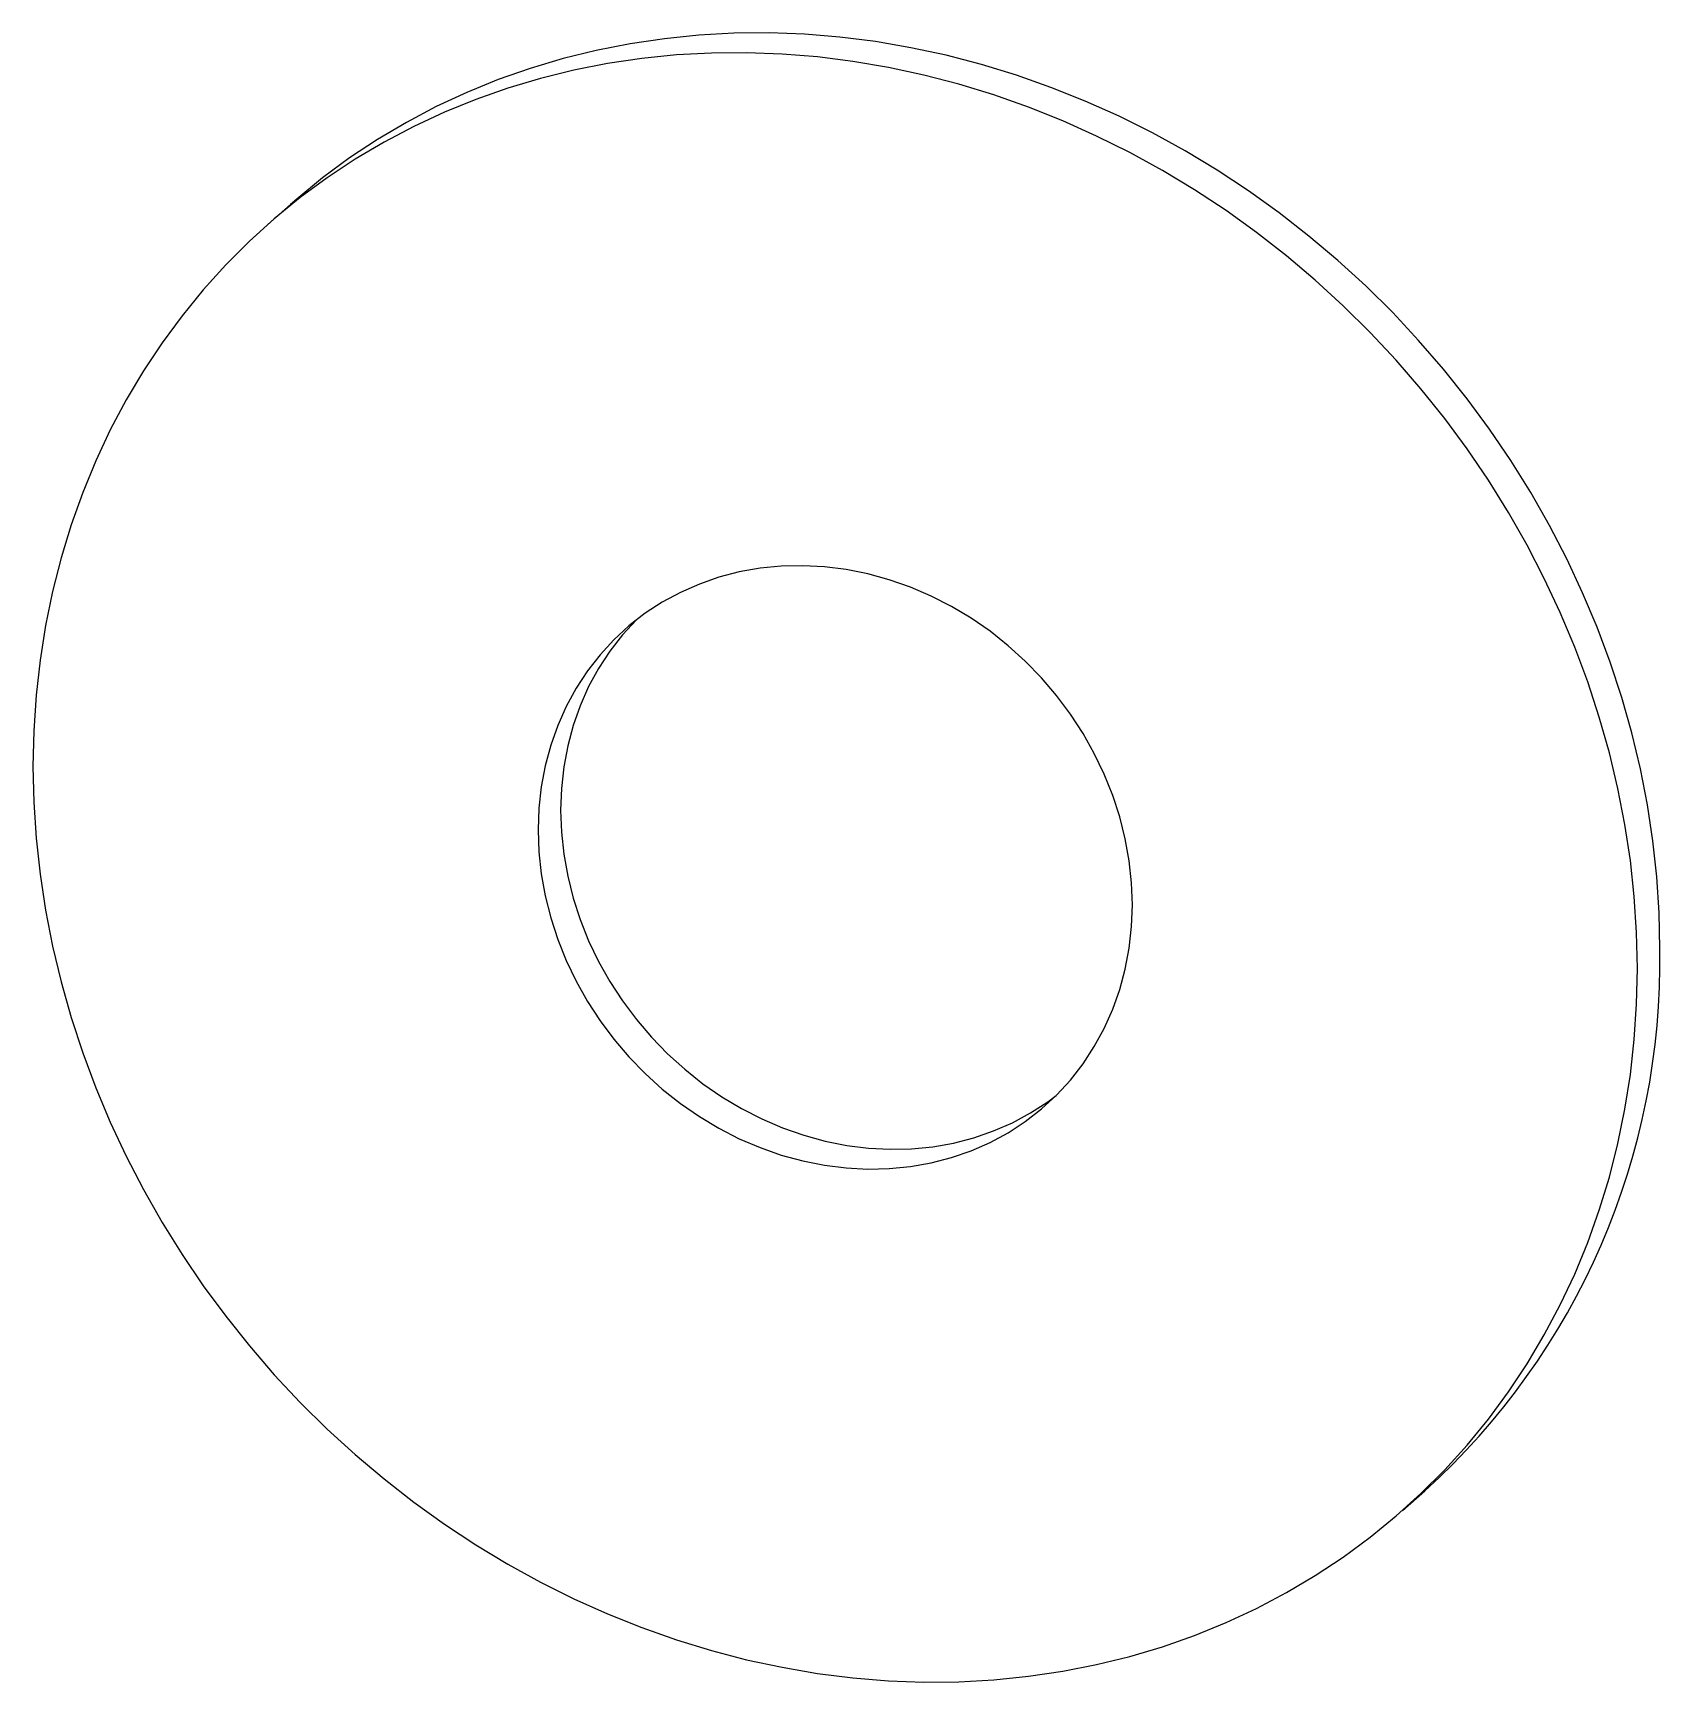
# Paper-space layout '_左右二等角轴测' of a CAD drawing. Header units: millimetres. Extents: x -26 to 25.3, y -26.3 to 25.7.
import ezdxf

# ---------------------------------------------------------------- set-up
doc = ezdxf.new("R2010")
doc.units = ezdxf.units.MM

psp = doc.layouts.new('_左右二等角轴测')

# ---------------------------------------------------------------- linework, layer by layer
at = {"color": 7, "linetype": 'Continuous', "lineweight": 25}
for p, q in [((-17.859, 20.25), (-18.566, 19.626)), ((17.152, -20.874), (17.859, -20.25))]:
    psp.add_line(p, q, dxfattribs=at)
at = {"color": 7, "linetype": 'Continuous', "lineweight": 25, "flags": 128}
for points in [[(25.256, -3.182), (25.231, -2.053), (25.157, -0.92), (25.034, 0.215), (24.862, 1.35), (24.641, 2.482), (24.371, 3.609), (24.054, 4.729), (23.69, 5.839), (23.28, 6.938), (22.824, 8.024), (22.323, 9.094), (21.779, 10.146), (21.192, 11.179), (20.563, 12.189), (19.895, 13.176), (19.187, 14.136), (18.442, 15.069), (17.66, 15.973), (16.844, 16.845), (15.995, 17.685), (15.115, 18.489), (14.205, 19.258), (13.268, 19.989), (12.304, 20.681), (11.316, 21.332), (10.307, 21.941), (9.277, 22.508), (8.228, 23.03), (7.164, 23.508), (6.086, 23.939), (4.996, 24.323), (3.896, 24.66), (2.788, 24.949), (1.675, 25.189), (0.559, 25.379), (-0.559, 25.52), (-1.675, 25.611), (-2.788, 25.652), (-3.896, 25.642), (-4.996, 25.582), (-6.086, 25.472), (-7.164, 25.313), (-8.228, 25.104), (-9.277, 24.845), (-10.307, 24.538), (-11.316, 24.183), (-12.304, 23.781), (-13.268, 23.332), (-14.205, 22.837), (-15.115, 22.298), (-15.995, 21.715), (-16.844, 21.09), (-17.66, 20.423), (-17.859, 20.25)], [(24.549, -3.806), (24.524, -2.676), (24.45, -1.543), (24.327, -0.408), (24.155, 0.726), (23.933, 1.858), (23.664, 2.985), (23.347, 4.105), (22.983, 5.216), (22.573, 6.315), (22.117, 7.401), (21.616, 8.471), (21.072, 9.523), (20.485, 10.555), (19.856, 11.565), (19.187, 12.552), (18.48, 13.513), (17.734, 14.446), (16.953, 15.349), (16.137, 16.222), (15.288, 17.061), (14.408, 17.866), (13.498, 18.634), (12.561, 19.365), (11.597, 20.057), (10.609, 20.708), (9.6, 21.318), (8.57, 21.884), (7.521, 22.407), (6.457, 22.884), (5.379, 23.315), (4.289, 23.7), (3.189, 24.037), (2.081, 24.325), (0.968, 24.565), (-0.148, 24.756), (-1.266, 24.896), (-2.382, 24.987), (-3.495, 25.028), (-4.603, 25.018), (-5.703, 24.959), (-6.793, 24.849), (-7.871, 24.689), (-8.936, 24.48), (-9.984, 24.222), (-11.014, 23.915), (-12.024, 23.56), (-13.011, 23.157), (-13.975, 22.708), (-14.912, 22.214), (-15.822, 21.675), (-16.702, 21.092), (-17.551, 20.466), (-18.367, 19.799), (-19.149, 19.093), (-19.894, 18.347), (-20.602, 17.565), (-21.27, 16.747), (-21.899, 15.895), (-22.486, 15.01), (-23.03, 14.095), (-23.531, 13.152), (-23.987, 12.181), (-24.397, 11.185), (-24.761, 10.166), (-25.078, 9.126), (-25.348, 8.067), (-25.569, 6.991), (-25.741, 5.9), (-25.864, 4.796), (-25.939, 3.681), (-25.963, 2.558), (-25.939, 1.429), (-25.864, 0.296), (-25.741, -0.839), (-25.569, -1.973), (-25.348, -3.105), (-25.078, -4.232), (-24.761, -5.352), (-24.397, -6.463), (-23.987, -7.562), (-23.531, -8.648), (-23.03, -9.718), (-22.486, -10.77), (-21.899, -11.802), (-21.27, -12.813), (-20.602, -13.799), (-19.894, -14.76), (-19.149, -15.693), (-18.367, -16.597), (-17.551, -17.469), (-16.702, -18.308), (-15.822, -19.113), (-14.912, -19.882), (-13.975, -20.612), (-13.011, -21.304), (-12.024, -21.955), (-11.014, -22.565), (-9.984, -23.131), (-8.936, -23.654), (-7.871, -24.131), (-6.793, -24.563), (-5.703, -24.947), (-4.603, -25.284), (-3.495, -25.573), (-2.382, -25.812), (-1.266, -26.003), (-0.148, -26.144), (0.968, -26.234), (2.081, -26.275), (3.189, -26.266), (4.289, -26.206), (5.379, -26.096), (6.457, -25.936), (7.521, -25.727), (8.57, -25.469), (9.6, -25.162), (10.609, -24.807), (11.597, -24.405), (12.561, -23.956), (13.498, -23.461), (14.408, -22.922), (15.288, -22.339), (16.137, -21.713), (16.953, -21.047), (17.734, -20.34), (18.48, -19.595), (19.187, -18.812), (19.856, -17.994), (20.485, -17.142), (21.072, -16.258), (21.616, -15.343), (22.117, -14.399), (22.573, -13.428), (22.983, -12.432), (23.347, -11.413), (23.664, -10.373), (23.933, -9.314), (24.155, -8.238), (24.327, -7.147), (24.45, -6.043), (24.524, -4.928), (24.549, -3.806)], [(8.647, -1.802), (8.622, -1.111), (8.547, -0.417), (8.423, 0.276), (8.25, 0.964), (8.03, 1.644), (7.763, 2.311), (7.45, 2.963), (7.094, 3.596), (6.697, 4.206), (6.26, 4.79), (5.785, 5.346), (5.276, 5.869), (4.736, 6.358), (4.166, 6.81), (3.57, 7.222), (2.951, 7.593), (2.313, 7.919), (1.659, 8.2), (0.992, 8.434), (0.316, 8.619), (-0.365, 8.755), (-1.049, 8.841), (-1.73, 8.877), (-2.406, 8.862), (-3.073, 8.796), (-3.727, 8.68), (-4.366, 8.514), (-4.984, 8.3), (-5.58, 8.038), (-6.15, 7.73), (-6.691, 7.377), (-7.2, 6.982), (-7.674, 6.546), (-8.111, 6.071), (-8.508, 5.561), (-8.864, 5.018), (-9.177, 4.445), (-9.444, 3.845), (-9.665, 3.221), (-9.837, 2.577), (-9.962, 1.915), (-10.036, 1.24), (-10.061, 0.555), (-10.036, -0.136), (-9.962, -0.83), (-9.837, -1.523), (-9.665, -2.211), (-9.444, -2.891), (-9.177, -3.558), (-8.864, -4.21), (-8.508, -4.843), (-8.111, -5.453), (-7.674, -6.037), (-7.2, -6.593), (-6.691, -7.117), (-6.15, -7.606), (-5.58, -8.057), (-4.984, -8.47), (-4.366, -8.84), (-3.727, -9.166), (-3.073, -9.447), (-2.406, -9.681), (-1.73, -9.866), (-1.049, -10.002), (-0.365, -10.088), (0.316, -10.124), (0.992, -10.109), (1.659, -10.043), (2.313, -9.927), (2.951, -9.762), (3.57, -9.547), (4.166, -9.285), (4.736, -8.977), (5.276, -8.624), (5.785, -8.229), (6.26, -7.793), (6.697, -7.319), (7.094, -6.809), (7.45, -6.266), (7.763, -5.693), (8.03, -5.092), (8.25, -4.468), (8.423, -3.824), (8.547, -3.162), (8.622, -2.487), (8.647, -1.802)], [(-6.958, 7.177), (-6.967, 7.169), (-7.404, 6.695), (-7.801, 6.185), (-8.157, 5.642), (-8.47, 5.069), (-8.737, 4.469), (-8.958, 3.845), (-9.13, 3.2), (-9.254, 2.539), (-9.329, 1.864), (-9.354, 1.179), (-9.329, 0.487), (-9.254, -0.207), (-9.13, -0.9), (-8.958, -1.588), (-8.737, -2.267), (-8.47, -2.935), (-8.157, -3.587), (-7.801, -4.219), (-7.404, -4.829), (-6.967, -5.414), (-6.492, -5.969), (-5.984, -6.493), (-5.443, -6.982), (-4.873, -7.434), (-4.277, -7.846), (-3.658, -8.216), (-3.02, -8.543), (-2.366, -8.823), (-1.699, -9.057), (-1.023, -9.243), (-0.342, -9.379), (0.342, -9.465), (1.023, -9.5), (1.699, -9.485), (2.366, -9.42), (3.02, -9.304), (3.658, -9.138), (4.277, -8.924), (4.873, -8.662), (5.443, -8.353), (5.984, -8.001), (6.251, -7.801)]]:
    psp.add_lwpolyline(points, dxfattribs=at)
at = {"color": 7, "linetype": 'Continuous', "lineweight": 25}
psp.add_arc((2.757, -3.568), 22.503, 312.1535, 0.9822, dxfattribs=at)

doc.saveas('drawing.dxf')
